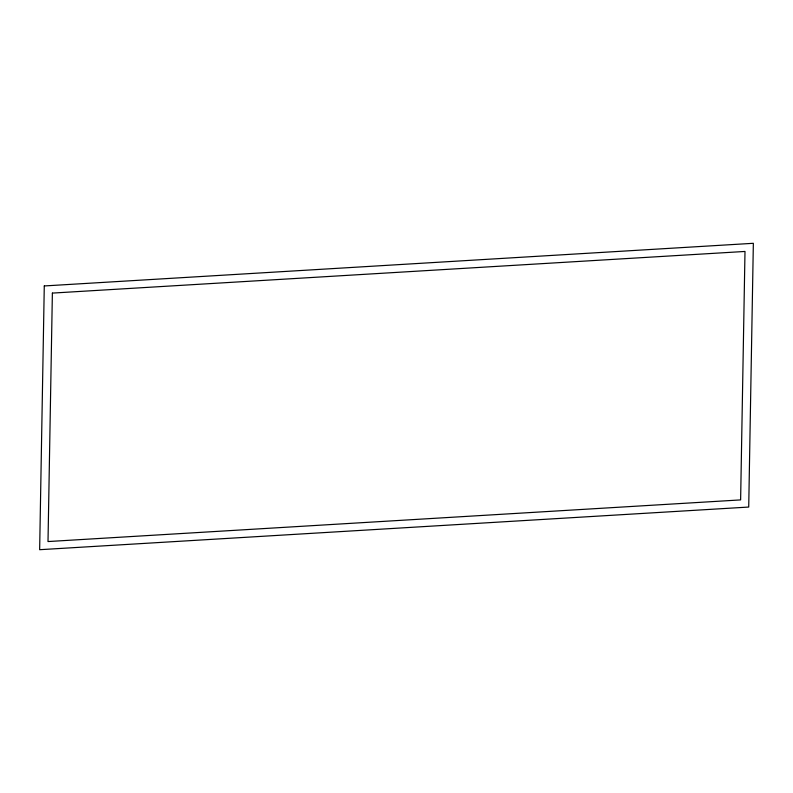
<?xml version="1.0" encoding="UTF-8"?>
<svg xmlns="http://www.w3.org/2000/svg" width="793" height="793" viewBox="0 0 793 793"><rect width="100%" height="100%" fill="white"/><g stroke="black" fill="none" stroke-linecap="round" stroke-linejoin="round"><path stroke-width="1.19" d="M44.279 285.946L39.65 549.698L748.721 507.054L753.35 243.302L44.279 285.946M52.378 293.093L48.006 541.55L740.622 499.907L744.994 251.45L52.378 293.093"/></g></svg>
